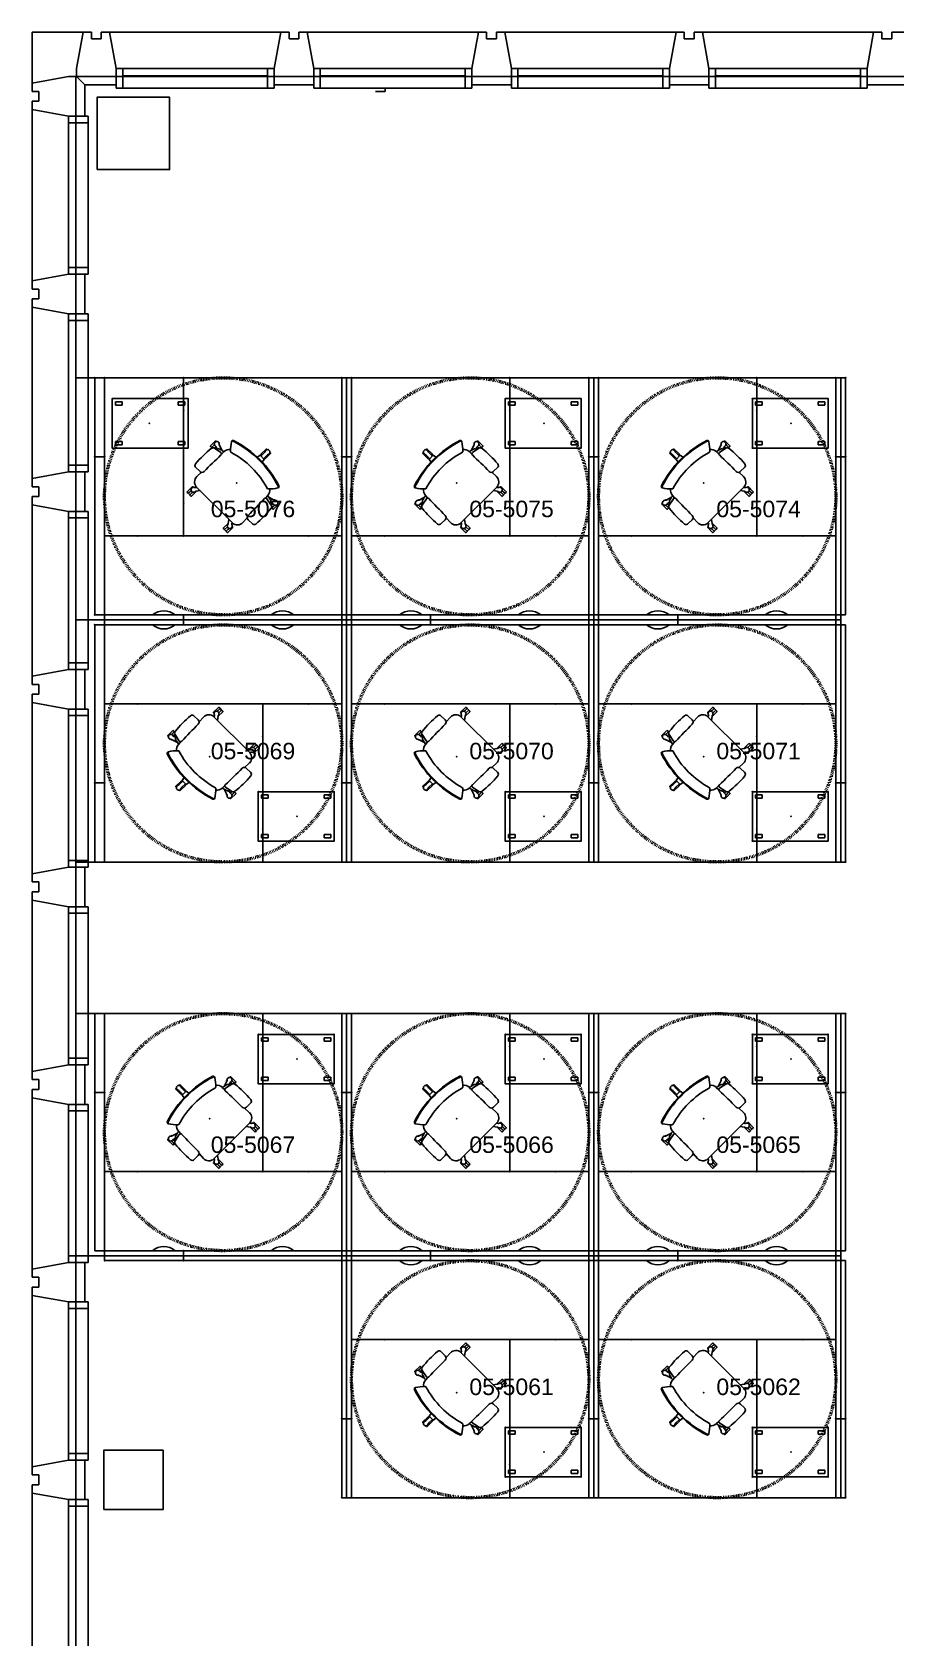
# Model space of a CAD drawing. Header units: inches. Extents: x -31 to 2880, y -31 to 1268.
# Drawn here: x -30.8 to 231.5, y 780.8 to 1268.2 of the extents above; entities that cross this region are included whole.
import ezdxf
from ezdxf.enums import TextEntityAlignment as Align

# ---------------------------------------------------------------- set-up
doc = ezdxf.new("R2010")
doc.units = ezdxf.units.IN
doc.header["$MEASUREMENT"] = 0
doc.linetypes.add('Dash', pattern=[0.25, 0.125, -0.125])
for name, color, linetype in [('A-AREA', 6, 'Continuous'), ('A-AREA-IDEN', 110, 'Continuous'), ('A-AREA-INT', 2, 'Continuous'), ('A-COLS-E', 53, 'Continuous'), ('A-FURN-FILE-E', 191, 'Continuous'), ('A-FURN-PNLS-E', 31, 'Continuous'), ('A-FURN-SEAT-E', 122, 'Continuous'), ('A-FURN-WKSF-E', 30, 'Continuous'), ('A-GLAZ-E', 140, 'Continuous'), ('A-WALL-E', 7, 'Continuous')]:
    doc.layers.add(name, color=color, linetype=linetype)
doc.layers.add('A-SOCL-DIS1-E', color=7, linetype='Dash', true_color=0x636466)
doc.styles.add('0', font='arial.ttf')
doc.styles.add('PMSymText', font='arial.ttf')
doc.styles.add('SIMPLEX_FNT', font='arial.ttf', dxfattribs={"height": 1})
doc.styles.get("Standard").update_dxf_attribs({"font": 'arial.ttf'})

# ---------------------------------------------------------------- blocks, each defined once
blk = doc.blocks.new('SZT-ARM-2D')
for p, q in [((-4.55, 13.4), (-4.41, 13.55)), ((-4.55, 13.4), (-4.55, 13.22)), ((-4.55, 11.83), (-4.55, 12.01)), ((-4.55, 11.83), (-4.41, 11.68)), ((-4.41, 13.55), (-2.33, 13.55)), ((-4.41, 11.68), (-4.37, 11.68)), ((-4.39, 11.73), (-3.85, 10.01)), ((-3.66, 10.82), (-3.75, 10.46)), ((-2.23, 12.98), (-3.43, 12.98)), ((-2.23, 12.94), (-3.41, 12.94)), ((-2.66, 12.29), (-3.37, 12.29)), ((-2.67, 12.25), (-3.36, 12.25)), ((-3.33, 12.08), (-3.15, 11.56)), ((-3.19, 11.68), (-2.95, 11.68)), ((-2.33, 13.55), (-2.19, 13.4)), ((-2.19, 13.02), (-2.23, 12.98)), ((-2.23, 12.94), (-2.23, 12.76)), ((-2.19, 13.4), (-2.19, 13.02)), ((7.15, 9.86), (5.22, 9.78)), ((5.42, 12.05), (5.41, 10.4)), ((-2.93, 9.43), (-4.06, 9.39)), ((9.8, 7.8), (9.49, 7.58)), ((9.49, -7.7), (9.49, 7.72)), ((10.46, 6.9), (9.49, 6.18)), ((10.27, 8.58), (10.41, 8.73)), ((10.27, 8.58), (10.27, 8.38)), ((10.39, 6.85), (12.49, 6.85)), ((10.41, 8.73), (12.49, 8.73)), ((12.59, 8.15), (11.39, 8.15)), ((12.59, 7.42), (11.39, 7.42)), ((12.59, 8.11), (11.41, 8.11)), ((12.59, 7.46), (11.41, 7.46)), ((12.49, 8.73), (12.63, 8.58)), ((12.49, 6.85), (12.63, 7)), ((12.63, 8.19), (12.59, 8.15)), ((12.59, 8.11), (12.59, 7.46)), ((12.63, 7.38), (12.59, 7.42)), ((12.63, 8.58), (12.63, 8.19)), ((12.63, 7), (12.63, 7.38)), ((-13.73, 0.78), (-13.59, 0.93)), ((-13.73, 0.78), (-13.73, 0.6)), ((-13.59, 0.93), (-11.5, 0.93)), ((-12.52, 0.55), (-11, 0.56)), ((-11.5, 0.93), (-11.36, 0.78)), ((-11.36, 0.78), (-11.36, 0.56)), ((-13.73, -0.8), (-13.73, -0.62)), ((-13.73, -0.8), (-13.59, -0.95)), ((-13.59, -0.95), (-11.5, -0.95)), ((-12.52, -0.57), (-11, -0.58)), ((-11.5, -0.95), (-11.36, -0.8)), ((-11.36, -0.8), (-11.36, -0.58)), ((-2.93, -9.43), (-4.06, -9.39)), ((10.46, -6.9), (9.49, -6.18)), ((9.8, -7.8), (9.49, -7.58)), ((10.27, -8.58), (10.27, -8.38)), ((10.27, -8.58), (10.41, -8.73)), ((10.39, -6.85), (12.49, -6.85)), ((10.41, -8.73), (12.49, -8.73)), ((12.59, -7.42), (11.39, -7.42)), ((12.59, -8.15), (11.39, -8.15)), ((12.59, -7.46), (11.41, -7.46)), ((12.59, -8.11), (11.41, -8.11)), ((12.49, -6.85), (12.63, -7)), ((12.49, -8.73), (12.63, -8.58)), ((12.63, -7.38), (12.59, -7.42)), ((12.59, -8.11), (12.59, -7.46)), ((12.63, -8.19), (12.59, -8.15)), ((12.63, -7), (12.63, -7.38)), ((12.63, -8.58), (12.63, -8.19)), ((-4.55, -11.83), (-4.41, -11.68)), ((-4.55, -11.83), (-4.55, -12.01)), ((-4.55, -13.4), (-4.55, -13.22)), ((-4.55, -13.4), (-4.41, -13.55)), ((-4.41, -11.68), (-4.37, -11.68)), ((-4.41, -13.55), (-2.33, -13.55)), ((-4.39, -11.73), (-3.85, -10.01)), ((-3.66, -10.82), (-3.75, -10.46)), ((-2.23, -12.98), (-3.43, -12.98)), ((-2.23, -12.94), (-3.41, -12.94)), ((-2.66, -12.29), (-3.37, -12.29)), ((-2.67, -12.25), (-3.36, -12.25)), ((-3.33, -12.08), (-3.15, -11.56)), ((-3.19, -11.68), (-2.95, -11.68)), ((-2.33, -13.55), (-2.19, -13.4)), ((-2.23, -12.94), (-2.23, -12.76)), ((-2.19, -13.02), (-2.23, -12.98)), ((-2.19, -13.4), (-2.19, -13.02)), ((7.15, -9.86), (5.22, -9.78)), ((5.41, -10.4), (5.42, -12.05))]:
    blk.add_line(p, q)
for points in [[(-3.14, 9.91), (-2.68, 12.21)], [(-9.98, 1.02), (-11, 0.87), (-11, -0.87), (-9.98, -1.02)], [(-3.14, -9.91), (-2.68, -12.21)]]:
    blk.add_lwpolyline(points)
for centre, radius, start, end in [((-8.04, 9.59), 0.437, 55.3732, 158.8961), ((-7.81, 9.51), 0.437, 88.6193, 158.8961), ((-14, 0.04), 11.69, 43.2376, 57.9475), ((-4.09, 12.61), 0.752, 346.5325, 229.4675), ((-5.14, 11.49), 0.789, 18.2096, 44.7154), ((5.18, 8.27), 9.19, 166.2418, 172.873), ((-2.44, 10.53), 1.26, 105.413, 166.2418), ((-2.58, 12.32), 0.789, 171.2846, 197.7904), ((-2.67, 9.83), 0.477, 170.3812, 272.3532), ((-1.92, 12.06), 0.77, 93.9245, 168.6077), ((1.86, -20.12), 33.17, 85.0872, 96.6444), ((4.54, 10.32), 0.873, 269.0603, 4.9502), ((4.63, 12.14), 0.793, 353.9872, 84.9554), ((7.25, 7.62), 2.25, 2.1735, 92.4191), ((21.53, 0), 31.53, 161.9963, 198.0037), ((21.53, 0), 31.28, 161.9963, 198.0037), ((20.75, 0), 27.29, 163.2048, 196.7952), ((-3.96, 7.05), 2.36, 92.6028, 144.0692), ((-5.92, 7.64), 0.601, 24.3962, 43.0317), ((3.71, -207.68), 217.13, 89.7848, 91.6781), ((9.34, 8.44), 0.789, 306.2096, 332.7154), ((10.73, 7.79), 0.752, 274.5325, 157.4675), ((10.92, 6.26), 0.789, 99.2846, 125.7904), ((-13.26, -0.01), 0.752, 58.5325, 301.4675), ((-12.51, 1.34), 0.789, 243.2846, 269.7905), ((-12.51, -1.36), 0.789, 90.2096, 116.7154), ((-8.04, -9.59), 0.437, 201.1039, 304.6268), ((-7.81, -9.51), 0.437, 201.1039, 271.3806), ((-14, -0.04), 11.69, 302.0525, 316.7624), ((-3.96, -7.03), 2.36, 216.272, 267.3972), ((-5.92, -7.64), 0.601, 316.9683, 335.6038), ((5.18, -8.27), 9.19, 187.127, 193.7582), ((-2.67, -9.83), 0.477, 87.6468, 189.6188), ((3.71, 207.68), 217.13, 268.3219, 270.2152), ((4.54, -10.32), 0.873, 355.0498, 90.9397), ((7.25, -7.62), 2.25, 267.5809, 357.8265), ((9.34, -8.44), 0.789, 27.2846, 53.7904), ((10.73, -7.79), 0.752, 202.5325, 85.4675), ((10.92, -6.26), 0.789, 234.2096, 260.7154), ((-4.09, -12.61), 0.752, 130.5325, 13.4675), ((-5.14, -11.49), 0.789, 315.2846, 341.7905), ((-2.44, -10.53), 1.26, 193.7582, 254.5871), ((-2.58, -12.32), 0.789, 162.2096, 188.7154), ((-1.92, -12.06), 0.77, 191.3923, 266.0755), ((1.86, 20.12), 33.17, 263.3556, 274.9128), ((4.63, -12.14), 0.793, 275.0446, 6.0128)]:
    blk.add_arc(centre, radius, start, end)
blk.add_point((0, 0))
at = {"style": '0', "width": 0.55, "flags": 8}
for tag in ['ITEXT2', 'ITEXT']:
    blk.add_attdef(tag, text='', height=4, dxfattribs=at).set_placement((0, 0), align=Align.MIDDLE_CENTER)
at = {"flags": 1}
for tag in ['PSMC', 'PSON', 'PSDH', 'PSEC', 'PSQT', 'PSPN', 'PST5', 'PST4', 'PST3', 'PST2', 'PST1']:
    blk.add_attdef(tag, text='', height=1, dxfattribs=at).set_placement((0, 0), align=Align.TOP_CENTER)
at = {"style": 'PMSymText', "width": 0.65, "flags": 8}
for tag, p in [('PSUT1', (-0.69, -19.55)), ('PSUT3', (-0.69, -31.55))]:
    blk.add_attdef(tag, text='', height=4, dxfattribs=at).set_placement(p, align=Align.CENTER)
at = {"style": 'PMSymText', "width": 0.65}
blk.add_attdef('PSUT2', text='', height=4, dxfattribs=at).set_placement((-0.69, -25.55), align=Align.CENTER)
blk = doc.blocks.new('WURA-2472-JB-2D')
for p, q in [((14.55, 0), (0, 0)), ((0, -24), (0, 0)), ((50.55, 0), (21.45, 0)), ((72, 0), (57.45, 0)), ((72, 0), (72, -24)), ((72, -24), (0, -24))]:
    blk.add_line(p, q)
for centre in [(18, 4.12), (54, 4.12)]:
    blk.add_arc(centre, 5.37, 230.1246, 309.8754)
for p in [(0, 0), (72, 0), (0, -24), (10, -24), (62, -24), (72, -24)]:
    blk.add_point(p)
at = {"flags": 1}
for tag in ['PSMC', 'PSON', 'PSDH', 'PSEC', 'PSQT', 'PSPN', 'PST5', 'PST4', 'PST3', 'PST2', 'PST1']:
    blk.add_attdef(tag, text='', height=1, dxfattribs=at).set_placement((0, 0), align=Align.TOP_CENTER)
at = {"style": '0', "width": 0.55, "flags": 8}
for tag in ['ITEXT2', 'ITEXT']:
    blk.add_attdef(tag, text='', height=4, dxfattribs=at).set_placement((36, -24), align=Align.BOTTOM_CENTER)
at = {"style": 'PMSymText', "width": 0.65, "flags": 8}
for tag, p in [('PSUT1', (35.08, -30)), ('PSUT3', (35.08, -42))]:
    blk.add_attdef(tag, text='', height=4, dxfattribs=at).set_placement(p, align=Align.CENTER)
at = {"style": 'PMSymText', "width": 0.65}
blk.add_attdef('PSUT2', text='', height=4, dxfattribs=at).set_placement((35.08, -36), align=Align.CENTER)
blk = doc.blocks.new('WURA-2448-JC-2D')
for p, q in [((0, -24), (0, 0)), ((48, 0), (0, 0)), ((48, 0), (48, -24)), ((48, -24), (0, -24))]:
    blk.add_line(p, q)
for p in [(0, 0), (48, 0), (0, -24), (10, -24), (38, -24), (48, -24)]:
    blk.add_point(p)
at = {"flags": 1}
for tag in ['PSMC', 'PSON', 'PSDH', 'PSEC', 'PSQT', 'PSPN', 'PST5', 'PST4', 'PST3', 'PST2', 'PST1']:
    blk.add_attdef(tag, text='', height=1, dxfattribs=at).set_placement((0, 0), align=Align.TOP_CENTER)
at = {"style": '0', "width": 0.55, "flags": 8}
for tag in ['ITEXT2', 'ITEXT']:
    blk.add_attdef(tag, text='', height=4, dxfattribs=at).set_placement((24, -24), align=Align.BOTTOM_CENTER)
at = {"style": 'PMSymText', "width": 0.65, "flags": 8}
for tag, p in [('PSUT1', (23.08, -30)), ('PSUT3', (23.08, -42))]:
    blk.add_attdef(tag, text='', height=4, dxfattribs=at).set_placement(p, align=Align.CENTER)
at = {"style": 'PMSymText', "width": 0.65}
blk.add_attdef('PSUT2', text='', height=4, dxfattribs=at).set_placement((23.08, -36), align=Align.CENTER)
blk = doc.blocks.new('JPM-24-2D')
for p, q in [((-7.5, -11.75), (-7.5, 11.25)), ((-7.5, 11.25), (7.5, 11.25)), ((-6.5, 8.25), (-6.5, 10.25)), ((-6.5, 10.25), (-5.5, 10.25)), ((-5.5, 8.25), (-5.5, 10.25)), ((5.5, 10.25), (6.5, 10.25)), ((5.5, 10.25), (5.5, 8.25)), ((6.5, 10.25), (6.5, 8.25)), ((7.5, 11.25), (7.5, -11.75)), ((-6.5, 8.25), (-5.5, 8.25)), ((5.5, 8.25), (6.5, 8.25)), ((-5.5, -8.75), (-6.5, -8.75)), ((-6.5, -10.75), (-6.5, -8.75)), ((-5.5, -10.75), (-5.5, -8.75)), ((5.5, -8.75), (5.5, -10.75)), ((6.5, -8.75), (5.5, -8.75)), ((6.5, -8.75), (6.5, -10.75)), ((7.5, -11.75), (-7.5, -11.75)), ((-5.5, -10.75), (-6.5, -10.75)), ((6.5, -10.75), (5.5, -10.75))]:
    blk.add_line(p, q)
for p in [(-7.5, 11.25), (7.5, 11.25), (0, 0), (-7.5, -11.75), (7.5, -11.75)]:
    blk.add_point(p)
at = {"style": 'SIMPLEX_FNT', "width": 0.55, "flags": 8}
blk.add_attdef('ITEXT2', text='', height=4, dxfattribs=at).set_placement((0, 0), align=Align.MIDDLE_CENTER)
at = {"style": '0', "width": 0.55, "flags": 8}
blk.add_attdef('ITEXT', text='', height=4, dxfattribs=at).set_placement((0, 0), align=Align.MIDDLE)
at = {"flags": 1}
for tag in ['PSMC', 'PSON', 'PSDH', 'PSEC', 'PSQT', 'PSPN', 'PST5', 'PST4', 'PST3', 'PST2', 'PST1']:
    blk.add_attdef(tag, text='', height=1, dxfattribs=at).set_placement((0, 0), align=Align.TOP_CENTER)
at = {"style": '0', "width": 0.55, "flags": 8}
blk.add_attdef('ITEXT3', text='', height=4, dxfattribs=at).set_placement((0, -12.5), align=Align.TOP_CENTER)
at = {"style": 'PMSymText', "width": 0.65, "flags": 8}
for tag, p in [('PSUT1', (0, -22.5)), ('PSUT3', (0, -34.5))]:
    blk.add_attdef(tag, text='', height=4, dxfattribs=at).set_placement(p, align=Align.CENTER)
at = {"style": 'PMSymText', "width": 0.65}
blk.add_attdef('PSUT2', text='', height=4, dxfattribs=at).set_placement((0, -28.5), align=Align.CENTER)
blk = doc.blocks.new('NTXX-XX24-NNN-LV2-2D')
for p, q in [((0, 3), (24, 3)), ((0, 3), (0, 0)), ((24, 0), (0, 0)), ((24, 3), (24, 0))]:
    blk.add_line(p, q)
for p in [(0, 3), (0, 0), (24, 3), (24, 0)]:
    blk.add_point(p)
blk = doc.blocks.new('NTXX-XX48-NNN-LV2-2D')
for p, q in [((0, 3), (48, 3)), ((0, 3), (0, 0)), ((48, 0), (0, 0)), ((48, 3), (48, 0))]:
    blk.add_line(p, q)
for p in [(48, 3), (48, 0)]:
    blk.add_point(p)
blk = doc.blocks.new('FMS4RM')
blk.add_attdef('FMS:RMID', text='', height=5).set_placement((0, 0), align=Align.MIDDLE_LEFT)

msp = doc.modelspace()

# ---------------------------------------------------------------- linework, layer by layer
at = {"layer": 'A-AREA'}
for points in [[(-17.44, 1089.81), (64.75, 1089.81), (64.75, 1163.31), (-17.44, 1163.31), (-17.44, 1089.81)], [(64.75, 1089.81), (139.75, 1089.81), (139.75, 1163.31), (64.75, 1163.31), (64.75, 1089.81)], [(139.75, 1089.81), (214.75, 1089.81), (214.75, 1163.31), (139.75, 1163.31), (139.75, 1089.81)], [(-17.44, 1016.31), (64.75, 1016.31), (64.75, 1089.81), (-17.44, 1089.81), (-17.44, 1016.31)], [(64.75, 1016.31), (139.75, 1016.31), (139.75, 1089.81), (64.75, 1089.81), (64.75, 1016.31)], [(139.75, 1016.31), (214.75, 1016.31), (214.75, 1089.81), (139.75, 1089.81), (139.75, 1016.31)], [(-17.44, 896.81), (64.75, 896.81), (64.75, 970.31), (-17.44, 970.31), (-17.44, 896.81)], [(64.75, 896.81), (139.75, 896.81), (139.75, 970.31), (64.75, 970.31), (64.75, 896.81)], [(139.75, 896.81), (214.75, 896.81), (214.75, 970.31), (139.75, 970.31), (139.75, 896.81)], [(64.75, 823.31), (139.75, 823.31), (139.75, 896.81), (64.75, 896.81), (64.75, 823.31)], [(139.75, 823.31), (214.75, 823.31), (214.75, 896.81), (139.75, 896.81), (139.75, 823.31)]]:
    msp.add_lwpolyline(points, close=True, dxfattribs=at)
at = {"layer": 'A-AREA-INT', "color": 4}
msp.add_lwpolyline([(-17.44, 1254.75), (-17.44, -17.44), (1066.25, -17.44), (1066.25, 447.25), (1200.22, 447.25), (1200.22, 411.25), (1300.25, 411.25), (1300.25, 447.25), (1324.25, 447.25), (1324.25, 515.25), (1768.75, 515.25), (1768.75, 790.25), (1300.25, 790.25), (1300.25, 826.25), (1200.22, 826.25), (1200.22, 790.25), (768.75, 790.25), (768.75, 1254.75), (-17.44, 1254.75)], close=True, dxfattribs=at)
at = {"layer": 'A-COLS-E', "flags": 128}
for points in [[(-11, 1226.5), (-11, 1248.5), (11, 1248.5), (11, 1226.5)], [(-9, 819.75), (-9, 837.75), (9, 837.75), (9, 819.75)]]:
    msp.add_lwpolyline(points, close=True, dxfattribs=at)
at = {"layer": 'A-FURN-PNLS-E'}
for p, q in [((73.49, 1250.25), (76.49, 1250.25)), ((76.49, 1250.25), (76.49, 1251.25))]:
    msp.add_line(p, q, dxfattribs=at)
at = {"layer": 'A-GLAZ-E'}
for p, q in [((-3.25, 1257.25), (40.75, 1257.25)), ((-3.25, 1254.94), (40.75, 1254.94)), ((56.75, 1257.25), (100.75, 1257.25)), ((56.75, 1254.94), (100.75, 1254.94)), ((116.75, 1257.25), (160.75, 1257.25)), ((116.75, 1254.94), (160.75, 1254.94)), ((176.75, 1257.25), (220.75, 1257.25)), ((176.75, 1254.94), (220.75, 1254.94)), ((-19.75, 1196.75), (-19.75, 1240.75)), ((-17.44, 1196.75), (-17.44, 1240.75)), ((-19.75, 1136.75), (-19.75, 1180.75)), ((-17.44, 1136.75), (-17.44, 1180.75)), ((-19.75, 1076.75), (-19.75, 1120.75)), ((-17.44, 1076.75), (-17.44, 1120.75)), ((-19.75, 1016.75), (-19.75, 1060.75)), ((-17.44, 1016.75), (-17.44, 1060.75)), ((-19.75, 956.75), (-19.75, 1000.75)), ((-17.44, 956.75), (-17.44, 1000.75)), ((-19.75, 896.75), (-19.75, 940.75)), ((-17.44, 896.75), (-17.44, 940.75)), ((-19.75, 836.75), (-19.75, 880.75)), ((-17.44, 836.75), (-17.44, 880.75)), ((-19.75, 776.75), (-19.75, 820.75)), ((-17.44, 776.75), (-17.44, 820.75))]:
    msp.add_line(p, q, dxfattribs=at)
at = {"layer": 'A-SOCL-DIS1-E', "color": 251, "lineweight": 50, "ltscale": 2, "true_color": 0x636466}
for centre in [(27.25, 1127.32), (177.25, 1127.32), (102.25, 1052.32), (27.25, 934.32), (177.25, 934.32), (102.25, 859.32)]:
    msp.add_circle(centre, 36, dxfattribs=at)
at = {"layer": 'A-SOCL-DIS1-E', "color": 230, "lineweight": 50, "ltscale": 2, "true_color": 0xff007f}
for centre in [(102.25, 1127.32), (27.25, 1052.32), (177.25, 1052.32), (102.25, 934.32), (177.25, 859.32)]:
    msp.add_circle(centre, 36, dxfattribs=at)
at = {"layer": 'A-WALL-E'}
for p, q in [((-30.75, 1268.25), (-12.75, 1268.25)), ((-30.75, 1250.25), (-30.75, 1268.25)), ((-17.25, 1257.25), (-15.25, 1268.25)), ((-12.75, 1268.25), (-12.75, 1266.25)), ((-9.75, 1266.25), (-9.75, 1268.25)), ((-9.75, 1268.25), (47.25, 1268.25)), ((-7.25, 1268.25), (-5.25, 1257.25)), ((42.75, 1257.25), (44.75, 1268.25)), ((47.25, 1268.25), (47.25, 1266.25)), ((50.25, 1266.25), (50.25, 1268.25)), ((50.25, 1268.25), (107.25, 1268.25)), ((52.75, 1268.25), (54.75, 1257.25)), ((102.75, 1257.25), (104.75, 1268.25)), ((107.25, 1268.25), (107.25, 1266.25)), ((110.25, 1266.25), (110.25, 1268.25)), ((110.25, 1268.25), (167.25, 1268.25)), ((112.75, 1268.25), (114.75, 1257.25)), ((162.75, 1257.25), (164.75, 1268.25)), ((167.25, 1268.25), (167.25, 1266.25)), ((170.25, 1266.25), (170.25, 1268.25)), ((170.25, 1268.25), (227.25, 1268.25)), ((172.75, 1268.25), (174.75, 1257.25)), ((222.75, 1257.25), (224.75, 1268.25)), ((227.25, 1268.25), (227.25, 1266.25)), ((230.25, 1266.25), (230.25, 1268.25)), ((230.25, 1268.25), (287.25, 1268.25)), ((-12.75, 1266.25), (-9.75, 1266.25)), ((47.25, 1266.25), (50.25, 1266.25)), ((107.25, 1266.25), (110.25, 1266.25)), ((167.25, 1266.25), (170.25, 1266.25)), ((227.25, 1266.25), (230.25, 1266.25)), ((-30.75, 1252.75), (-19.75, 1254.75)), ((-19.75, 1254.75), (-17.25, 1254.75)), ((-17.25, 1254.75), (-17.25, 1257.25)), ((-17.25, 1254.75), (-14.75, 1252.25)), ((-5.25, 1251.25), (-5.25, 1257.25)), ((-5.25, 1257.25), (-3.25, 1257.25)), ((-3.25, 1257.25), (-3.25, 1251.25)), ((40.75, 1251.25), (40.75, 1257.25)), ((40.75, 1257.25), (42.75, 1257.25)), ((42.75, 1257.25), (42.75, 1251.25)), ((54.75, 1251.25), (54.75, 1257.25)), ((54.75, 1257.25), (56.75, 1257.25)), ((56.75, 1257.25), (56.75, 1251.25)), ((100.75, 1251.25), (100.75, 1257.25)), ((100.75, 1257.25), (102.75, 1257.25)), ((102.75, 1257.25), (102.75, 1251.25)), ((114.75, 1251.25), (114.75, 1257.25)), ((114.75, 1257.25), (116.75, 1257.25)), ((116.75, 1257.25), (116.75, 1251.25)), ((160.75, 1251.25), (160.75, 1257.25)), ((160.75, 1257.25), (162.75, 1257.25)), ((162.75, 1257.25), (162.75, 1251.25)), ((174.75, 1251.25), (174.75, 1257.25)), ((174.75, 1257.25), (176.75, 1257.25)), ((176.75, 1257.25), (176.75, 1251.25)), ((220.75, 1251.25), (220.75, 1257.25)), ((220.75, 1257.25), (222.75, 1257.25)), ((222.75, 1257.25), (222.75, 1251.25)), ((-28.75, 1250.25), (-30.75, 1250.25)), ((-28.75, 1247.25), (-28.75, 1250.25)), ((-5.25, 1252.25), (-14.75, 1252.25)), ((-14.75, 1252.25), (-14.75, 1242.75)), ((42.75, 1251.25), (-5.25, 1251.25)), ((54.75, 1252.25), (42.75, 1252.25)), ((102.75, 1251.25), (54.75, 1251.25)), ((114.75, 1252.25), (102.75, 1252.25)), ((162.75, 1251.25), (114.75, 1251.25)), ((174.75, 1252.25), (162.75, 1252.25)), ((222.75, 1251.25), (174.75, 1251.25)), ((234.75, 1252.25), (222.75, 1252.25)), ((-30.75, 1247.25), (-28.75, 1247.25)), ((-30.75, 1190.25), (-30.75, 1247.25)), ((-19.75, 1242.75), (-30.75, 1244.75)), ((-19.75, 1240.75), (-19.75, 1242.75)), ((-19.75, 1242.75), (-13.75, 1242.75)), ((-13.75, 1240.75), (-19.75, 1240.75)), ((-13.75, 1242.75), (-13.75, 1194.75)), ((-30.75, 1192.75), (-19.75, 1194.75)), ((-19.75, 1194.75), (-19.75, 1196.75)), ((-19.75, 1196.75), (-13.75, 1196.75)), ((-13.75, 1194.75), (-19.75, 1194.75)), ((-14.75, 1194.75), (-14.75, 1182.75)), ((-28.75, 1190.25), (-30.75, 1190.25)), ((-28.75, 1187.25), (-28.75, 1190.25)), ((-30.75, 1187.25), (-28.75, 1187.25)), ((-30.75, 1130.25), (-30.75, 1187.25)), ((-19.75, 1182.75), (-30.75, 1184.75)), ((-19.75, 1180.75), (-19.75, 1182.75)), ((-19.75, 1182.75), (-13.75, 1182.75)), ((-13.75, 1180.75), (-19.75, 1180.75)), ((-13.75, 1182.75), (-13.75, 1134.75)), ((-19.75, 1134.75), (-19.75, 1136.75)), ((-19.75, 1136.75), (-13.75, 1136.75)), ((-30.75, 1132.75), (-19.75, 1134.75)), ((-13.75, 1134.75), (-19.75, 1134.75)), ((-14.75, 1134.75), (-14.75, 1122.75)), ((-28.75, 1130.25), (-30.75, 1130.25)), ((-30.75, 1127.25), (-28.75, 1127.25)), ((-30.75, 1070.25), (-30.75, 1127.25)), ((-28.75, 1127.25), (-28.75, 1130.25)), ((-19.75, 1122.75), (-30.75, 1124.75)), ((-19.75, 1120.75), (-19.75, 1122.75)), ((-19.75, 1122.75), (-13.75, 1122.75)), ((-13.75, 1122.75), (-13.75, 1074.75)), ((-13.75, 1120.75), (-19.75, 1120.75)), ((-30.75, 1072.75), (-19.75, 1074.75)), ((-19.75, 1074.75), (-19.75, 1076.75)), ((-19.75, 1076.75), (-13.75, 1076.75)), ((-13.75, 1074.75), (-19.75, 1074.75)), ((-14.75, 1074.75), (-14.75, 1062.75)), ((-28.75, 1070.25), (-30.75, 1070.25)), ((-28.75, 1067.25), (-28.75, 1070.25)), ((-30.75, 1067.25), (-28.75, 1067.25)), ((-30.75, 1010.25), (-30.75, 1067.25)), ((-19.75, 1062.75), (-30.75, 1064.75)), ((-19.75, 1060.75), (-19.75, 1062.75)), ((-19.75, 1062.75), (-13.75, 1062.75)), ((-13.75, 1062.75), (-13.75, 1014.75)), ((-13.75, 1060.75), (-19.75, 1060.75)), ((-30.75, 1012.75), (-19.75, 1014.75)), ((-19.75, 1014.75), (-19.75, 1016.75)), ((-19.75, 1016.75), (-13.75, 1016.75)), ((-13.75, 1014.75), (-19.75, 1014.75)), ((-14.75, 1014.75), (-14.75, 1002.75)), ((-28.75, 1010.25), (-30.75, 1010.25)), ((-28.75, 1007.25), (-28.75, 1010.25)), ((-30.75, 1007.25), (-28.75, 1007.25)), ((-30.75, 950.25), (-30.75, 1007.25)), ((-19.75, 1002.75), (-30.75, 1004.75)), ((-19.75, 1000.75), (-19.75, 1002.75)), ((-19.75, 1002.75), (-13.75, 1002.75)), ((-13.75, 1000.75), (-19.75, 1000.75)), ((-13.75, 1002.75), (-13.75, 954.75)), ((-19.75, 954.75), (-19.75, 956.75)), ((-19.75, 956.75), (-13.75, 956.75)), ((-30.75, 952.75), (-19.75, 954.75)), ((-13.75, 954.75), (-19.75, 954.75)), ((-14.75, 954.75), (-14.75, 942.75)), ((-28.75, 950.25), (-30.75, 950.25)), ((-30.75, 890.25), (-30.75, 947.25)), ((-30.75, 947.25), (-28.75, 947.25)), ((-28.75, 947.25), (-28.75, 950.25)), ((-19.75, 942.75), (-30.75, 944.75)), ((-19.75, 940.75), (-19.75, 942.75)), ((-19.75, 942.75), (-13.75, 942.75)), ((-13.75, 942.75), (-13.75, 894.75)), ((-13.75, 940.75), (-19.75, 940.75)), ((-30.75, 892.75), (-19.75, 894.75)), ((-19.75, 894.75), (-19.75, 896.75)), ((-19.75, 896.75), (-13.75, 896.75)), ((-13.75, 894.75), (-19.75, 894.75)), ((-14.75, 894.75), (-14.75, 882.75)), ((-28.75, 890.25), (-30.75, 890.25)), ((-30.75, 887.25), (-28.75, 887.25)), ((-30.75, 830.25), (-30.75, 887.25)), ((-28.75, 887.25), (-28.75, 890.25)), ((-19.75, 882.75), (-30.75, 884.75)), ((-19.75, 880.75), (-19.75, 882.75)), ((-19.75, 882.75), (-13.75, 882.75)), ((-13.75, 882.75), (-13.75, 834.75)), ((-13.75, 880.75), (-19.75, 880.75)), ((-30.75, 832.75), (-19.75, 834.75)), ((-19.75, 834.75), (-19.75, 836.75)), ((-19.75, 836.75), (-13.75, 836.75)), ((-13.75, 834.75), (-19.75, 834.75)), ((-14.75, 834.75), (-14.75, 822.75)), ((-28.75, 830.25), (-30.75, 830.25)), ((-28.75, 827.25), (-28.75, 830.25)), ((-30.75, 770.25), (-30.75, 827.25)), ((-30.75, 827.25), (-28.75, 827.25)), ((-19.75, 822.75), (-30.75, 824.75)), ((-19.75, 820.75), (-19.75, 822.75)), ((-19.75, 822.75), (-13.75, 822.75)), ((-13.75, 820.75), (-19.75, 820.75)), ((-13.75, 822.75), (-13.75, 774.75))]:
    msp.add_line(p, q, dxfattribs=at)

# ---------------------------------------------------------------- block references
at = {"layer": 'A-AREA-IDEN'}
for p, values in [((23.5, 1123.5), {'FMS:RMID': '05-5076'}), ((102, 1123.5), {'FMS:RMID': '05-5075'}), ((177, 1123.5), {'FMS:RMID': '05-5074'}), ((23.5, 1050), {'FMS:RMID': '05-5069'}), ((102, 1050), {'FMS:RMID': '05-5070'}), ((177, 1050), {'FMS:RMID': '05-5071'}), ((23.5, 930.5), {'FMS:RMID': '05-5067'}), ((102, 930.5), {'FMS:RMID': '05-5066'}), ((177, 930.5), {'FMS:RMID': '05-5065'}), ((102, 857), {'FMS:RMID': '05-5061'}), ((177, 857), {'FMS:RMID': '05-5062'})]:
    msp.add_blockref('FMS4RM', p, dxfattribs=at).add_auto_attribs(values)
at = {"layer": 'A-FURN-FILE-E', "xscale": -1}
for p, rotation in [((4.83, 1149.48), 90), ((49.67, 1030.17), 270), ((124.67, 1030.17), 270), ((199.67, 1030.17), 270), ((124.67, 837.17), 270), ((199.67, 837.17), 270)]:
    msp.add_blockref('JPM-24-2D', p, dxfattribs=dict(at, rotation=rotation))
at = {"layer": 'A-FURN-FILE-E', "rotation": 270}
for p in [(124.67, 1149.48), (199.67, 1149.48), (49.67, 956.48), (124.67, 956.48), (199.67, 956.48)]:
    msp.add_blockref('JPM-24-2D', p, dxfattribs=at)
at = {"layer": 'A-FURN-PNLS-E'}
for name, p, rotation in [('NTXX-XX24-NNN-LV2-2D', (-8.75, 1139.32), 90), ('NTXX-XX24-NNN-LV2-2D', (66.25, 1139.32), 90), ('NTXX-XX24-NNN-LV2-2D', (141.25, 1139.32), 90), ('NTXX-XX24-NNN-LV2-2D', (216.25, 1139.32), 90), ('NTXX-XX48-NNN-LV2-2D', (-8.75, 1091.32), 90.00000000001614), ('NTXX-XX48-NNN-LV2-2D', (66.25, 1091.32), 90.00000000001614), ('NTXX-XX48-NNN-LV2-2D', (141.25, 1091.32), 90.00000000001614), ('NTXX-XX48-NNN-LV2-2D', (216.25, 1091.32), 90.00000000001614), ('NTXX-XX48-NNN-LV2-2D', (-8.75, 1040.32), 90.00000000000001), ('NTXX-XX48-NNN-LV2-2D', (63.25, 1088.32), 270), ('NTXX-XX48-NNN-LV2-2D', (138.25, 1088.32), 270), ('NTXX-XX48-NNN-LV2-2D', (213.25, 1088.32), 270), ('NTXX-XX24-NNN-LV2-2D', (-8.75, 1016.32), 90.00000000000001), ('NTXX-XX24-NNN-LV2-2D', (-8.75, 946.32), 90.00000000000001), ('NTXX-XX24-NNN-LV2-2D', (63.25, 970.32), 270), ('NTXX-XX24-NNN-LV2-2D', (138.25, 970.32), 270), ('NTXX-XX24-NNN-LV2-2D', (213.25, 970.32), 270), ('NTXX-XX48-NNN-LV2-2D', (-8.75, 898.32), 90.00000000000001), ('NTXX-XX48-NNN-LV2-2D', (63.25, 895.32), 270), ('NTXX-XX48-NNN-LV2-2D', (138.25, 895.32), 270), ('NTXX-XX48-NNN-LV2-2D', (213.25, 895.32), 270)]:
    msp.add_blockref(name, p, dxfattribs=dict(at, rotation=rotation))
at = {"layer": 'A-FURN-PNLS-E', "xscale": -1}
for name, p, rotation in [('NTXX-XX48-NNN-LV2-2D', (-8.75, 1139.32), 90), ('NTXX-XX48-NNN-LV2-2D', (63.25, 1091.32), 270), ('NTXX-XX48-NNN-LV2-2D', (138.25, 1091.32), 270), ('NTXX-XX48-NNN-LV2-2D', (213.25, 1091.32), 270), ('NTXX-XX24-NNN-LV2-2D', (-8.75, 1091.32), 180), ('NTXX-XX48-NNN-LV2-2D', (15.25, 1091.32), 180), ('NTXX-XX24-NNN-LV2-2D', (66.25, 1091.32), 180), ('NTXX-XX48-NNN-LV2-2D', (90.25, 1091.32), 180), ('NTXX-XX24-NNN-LV2-2D', (141.25, 1091.32), 180), ('NTXX-XX48-NNN-LV2-2D', (165.25, 1091.32), 180), ('NTXX-XX24-NNN-LV2-2D', (63.25, 1016.32), 270), ('NTXX-XX24-NNN-LV2-2D', (138.25, 1016.32), 270), ('NTXX-XX24-NNN-LV2-2D', (213.25, 1016.32), 270), ('NTXX-XX48-NNN-LV2-2D', (63.25, 898.32), 270), ('NTXX-XX48-NNN-LV2-2D', (138.25, 898.32), 270), ('NTXX-XX48-NNN-LV2-2D', (213.25, 898.32), 270), ('NTXX-XX24-NNN-LV2-2D', (-8.75, 898.32), 180), ('NTXX-XX48-NNN-LV2-2D', (15.25, 898.32), 180), ('NTXX-XX24-NNN-LV2-2D', (66.25, 898.32), 180), ('NTXX-XX48-NNN-LV2-2D', (90.25, 898.32), 180), ('NTXX-XX24-NNN-LV2-2D', (141.25, 898.32), 180), ('NTXX-XX48-NNN-LV2-2D', (165.25, 898.32), 180), ('NTXX-XX24-NNN-LV2-2D', (63.25, 823.32), 270), ('NTXX-XX24-NNN-LV2-2D', (138.25, 823.32), 270), ('NTXX-XX24-NNN-LV2-2D', (213.25, 823.32), 270)]:
    msp.add_blockref(name, p, dxfattribs=dict(at, rotation=rotation))
at = {"layer": 'A-FURN-PNLS-E'}
for name, p in [('NTXX-XX24-NNN-LV2-2D', (-8.75, 1088.32)), ('NTXX-XX48-NNN-LV2-2D', (15.25, 1088.32)), ('NTXX-XX24-NNN-LV2-2D', (66.25, 1088.32)), ('NTXX-XX48-NNN-LV2-2D', (90.25, 1088.32)), ('NTXX-XX24-NNN-LV2-2D', (141.25, 1088.32)), ('NTXX-XX48-NNN-LV2-2D', (165.25, 1088.32))]:
    msp.add_blockref(name, p, dxfattribs=at)
at = {"layer": 'A-FURN-SEAT-E', "xscale": -1}
for p, rotation in [((31.33, 1131.39), 45.00000000000016), ((23.17, 1048.26), 225.0000000000001), ((98.17, 1048.26), 225.0000000000001), ((173.17, 1048.26), 225.0000000000001), ((98.17, 855.26), 225.0000000000001), ((173.17, 855.26), 225.0000000000001)]:
    msp.add_blockref('SZT-ARM-2D', p, dxfattribs=dict(at, rotation=rotation))
at = {"layer": 'A-FURN-SEAT-E', "rotation": 314.9999999999999}
for p in [(98.17, 1131.39), (173.17, 1131.39), (23.17, 938.39), (98.17, 938.39), (173.17, 938.39)]:
    msp.add_blockref('SZT-ARM-2D', p, dxfattribs=at)
at = {"layer": 'A-FURN-WKSF-E', "xscale": -1}
for name, p, rotation in [('WURA-2448-JC-2D', (-8.75, 1163.32), 90.00000000000007), ('WURA-2472-JB-2D', (-8.75, 1091.32), 180), ('WURA-2448-JC-2D', (63.25, 1016.32), 270.0000000000001), ('WURA-2448-JC-2D', (138.25, 1016.32), 270.0000000000001), ('WURA-2448-JC-2D', (213.25, 1016.32), 270.0000000000001), ('WURA-2448-JC-2D', (138.25, 823.32), 270.0000000000001), ('WURA-2448-JC-2D', (213.25, 823.32), 270.0000000000001)]:
    msp.add_blockref(name, p, dxfattribs=dict(at, rotation=rotation))
at = {"layer": 'A-FURN-WKSF-E'}
for name, p, rotation in [('WURA-2448-JC-2D', (138.25, 1163.32), 269.9999999999999), ('WURA-2448-JC-2D', (213.25, 1163.32), 269.9999999999999), ('WURA-2472-JB-2D', (138.25, 1091.32), 180), ('WURA-2472-JB-2D', (213.25, 1091.32), 180), ('WURA-2448-JC-2D', (63.25, 970.32), 269.9999999999999), ('WURA-2448-JC-2D', (138.25, 970.32), 269.9999999999999), ('WURA-2448-JC-2D', (213.25, 970.32), 269.9999999999999), ('WURA-2472-JB-2D', (63.25, 898.32), 180), ('WURA-2472-JB-2D', (138.25, 898.32), 180), ('WURA-2472-JB-2D', (213.25, 898.32), 180)]:
    msp.add_blockref(name, p, dxfattribs=dict(at, rotation=rotation))
at = {"layer": 'A-FURN-WKSF-E', "xscale": -1}
for p in [(63.25, 1088.32), (138.25, 1088.32), (213.25, 1088.32), (138.25, 895.32), (213.25, 895.32)]:
    msp.add_blockref('WURA-2472-JB-2D', p, dxfattribs=at)

doc.saveas('drawing.dxf')
